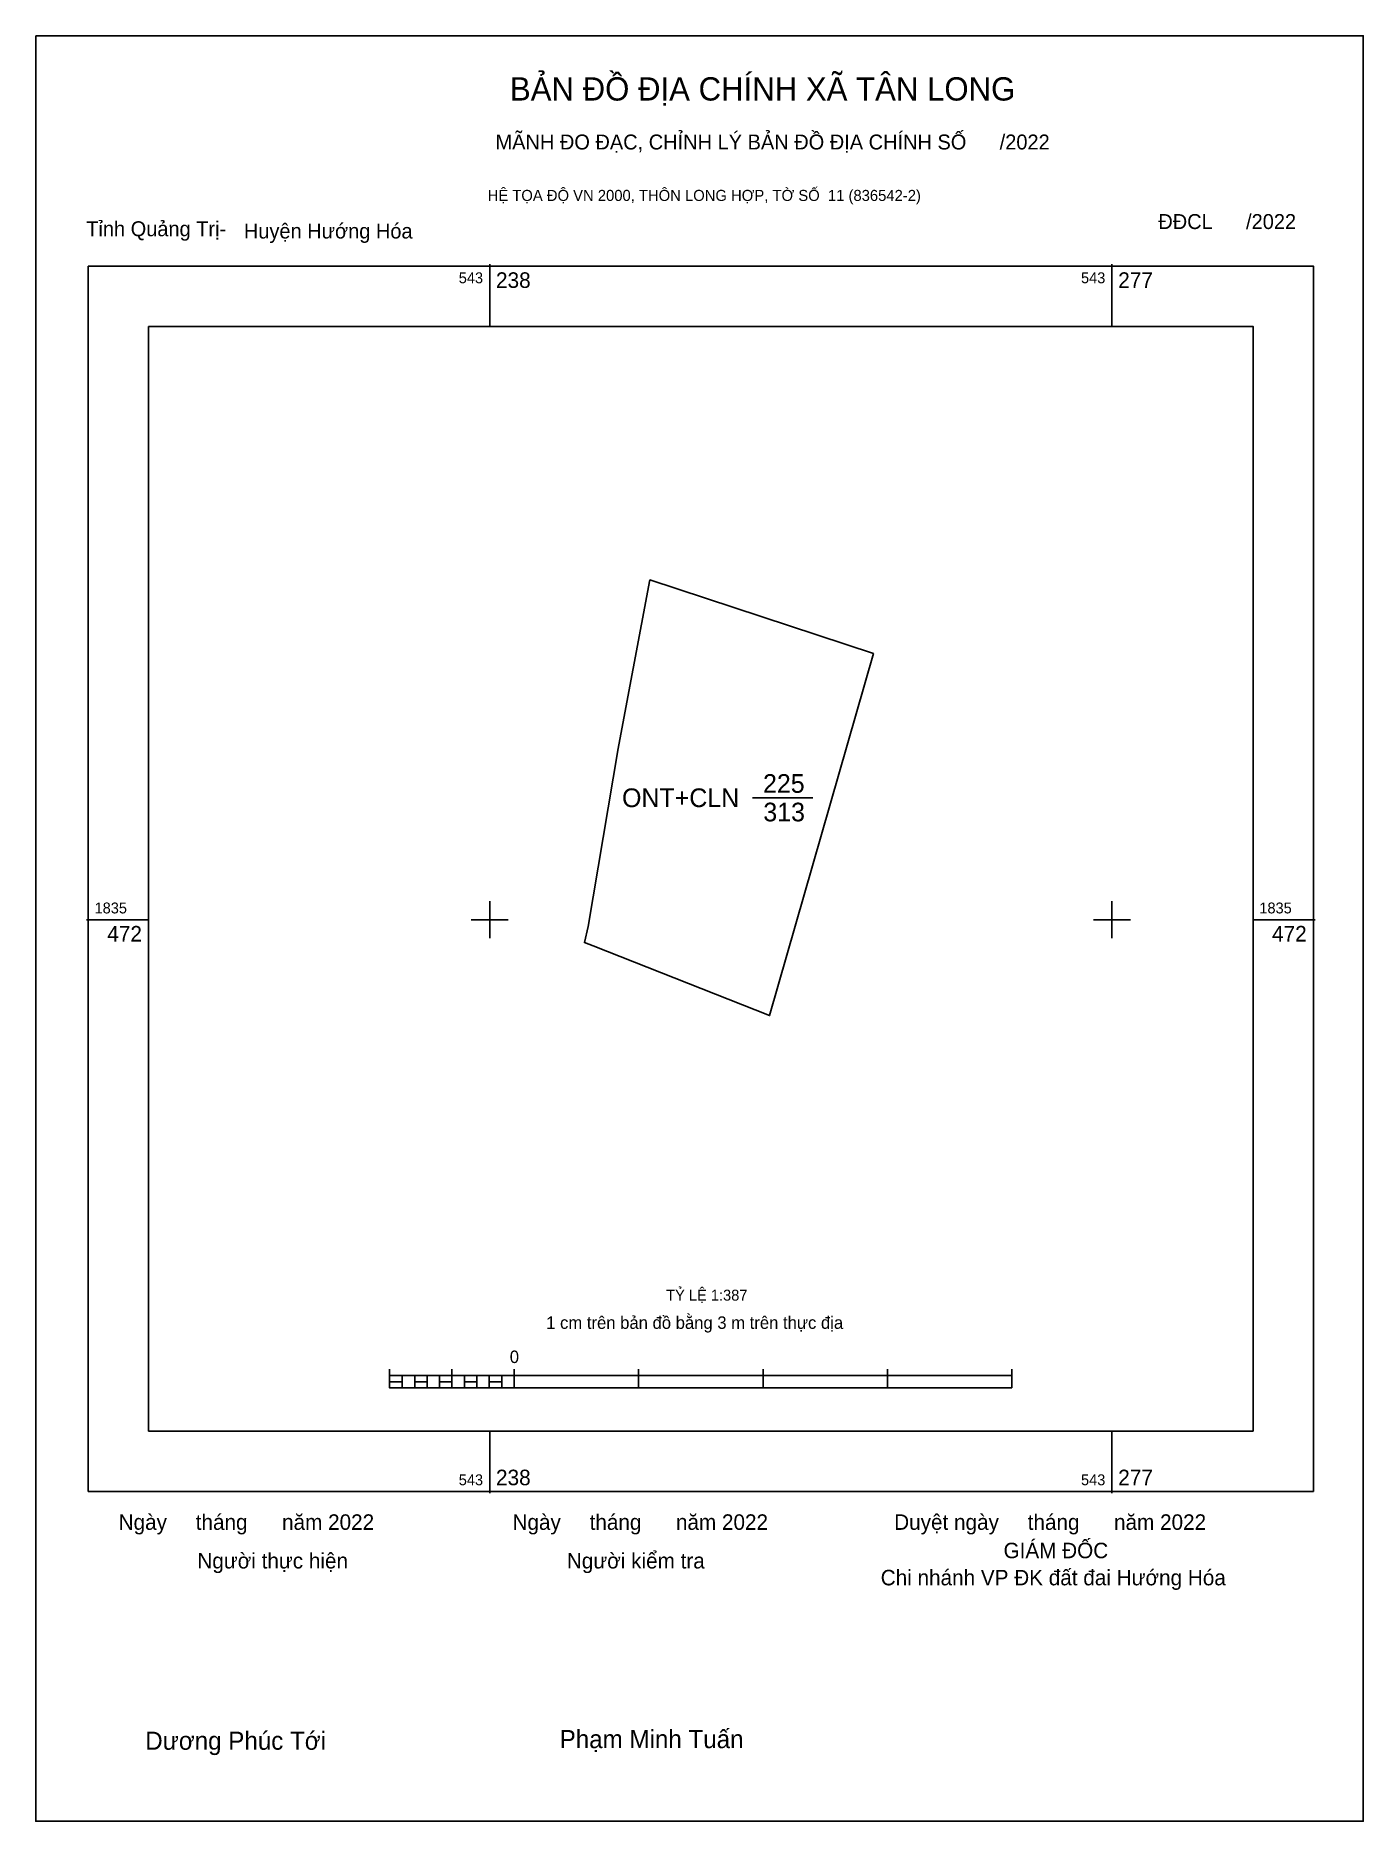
# Model space of a CAD drawing. Extents: x 543210 to 543293, y 1835417 to 1835528.
import ezdxf

# ---------------------------------------------------------------- set-up
doc = ezdxf.new("R2010")
doc.units = 0
for name, color, linetype in [('Level 10', 7, 'Continuous'), ('Level 13', 7, 'Continuous'), ('Level 15', 7, 'Continuous'), ('Level 36', 7, 'Continuous'), ('Level 6', 7, 'Continuous'), ('Level 62', 7, 'Continuous'), ('Level 63', 7, 'Continuous'), ('Level 9', 7, 'Continuous')]:
    doc.layers.add(name, color=color, linetype=linetype)

msp = doc.modelspace()

# ---------------------------------------------------------------- linework, layer by layer
at = {"layer": 'Level 10'}
msp.add_lwpolyline([(543244.94, 1835472.38), (543246.8, 1835483.47), (543247.22, 1835485.69), (543248.79, 1835493.98), (543262.72, 1835489.39), (543256.25, 1835466.82), (543245.24, 1835471.16), (543244.7, 1835471.37)], close=True, dxfattribs=at)
at = {"layer": 'Level 15'}
msp.add_lwpolyline([(543210.49, 1835527.91), (543293.27, 1835527.91), (543293.27, 1835416.59), (543210.49, 1835416.59)], close=True, dxfattribs=at)
at = {"layer": 'Level 36'}
msp.add_line((543255.19, 1835480.4), (543258.95, 1835480.4), dxfattribs=at)
at = {"layer": 'Level 62'}
msp.add_lwpolyline([(543217.53, 1835509.79), (543286.4, 1835509.79), (543286.4, 1835440.92), (543217.53, 1835440.92)], close=True, dxfattribs=at)
at = {"layer": 'Level 63'}
for p, q in [((543238.8, 1835513.67), (543238.8, 1835509.79)), ((543277.6, 1835513.67), (543277.6, 1835509.79)), ((543238.8, 1835473.96), (543238.8, 1835471.64)), ((543277.6, 1835473.96), (543277.6, 1835471.64)), ((543213.65, 1835472.8), (543217.53, 1835472.8)), ((543237.64, 1835472.8), (543239.96, 1835472.8)), ((543276.44, 1835472.8), (543278.76, 1835472.8)), ((543286.4, 1835472.8), (543290.28, 1835472.8)), ((543232.56, 1835444.77), (543232.56, 1835443.61)), ((543232.56, 1835444.38), (543271.36, 1835444.38)), ((543233.34, 1835444.38), (543233.34, 1835443.61)), ((543234.12, 1835444.38), (543234.12, 1835443.61)), ((543234.89, 1835444.38), (543234.89, 1835443.61)), ((543235.67, 1835444.38), (543235.67, 1835443.61)), ((543236.44, 1835444.77), (543236.44, 1835443.61)), ((543236.44, 1835444.38), (543236.44, 1835443.61)), ((543237.22, 1835444.38), (543237.22, 1835443.61)), ((543238, 1835444.38), (543238, 1835443.61)), ((543238.77, 1835444.38), (543238.77, 1835443.61)), ((543239.55, 1835444.38), (543239.55, 1835443.61)), ((543240.32, 1835444.77), (543240.32, 1835443.61)), ((543240.32, 1835444.38), (543240.32, 1835443.61)), ((543248.08, 1835444.77), (543248.08, 1835443.61)), ((543255.84, 1835444.77), (543255.84, 1835443.61)), ((543263.6, 1835444.77), (543263.6, 1835443.61)), ((543271.36, 1835444.77), (543271.36, 1835443.61)), ((543232.56, 1835443.61), (543271.36, 1835443.61)), ((543238.8, 1835440.92), (543238.8, 1835437.04)), ((543277.6, 1835440.92), (543277.6, 1835437.04))]:
    msp.add_line(p, q, dxfattribs=at)
for points in [[(543213.77, 1835513.55), (543290.16, 1835513.55), (543290.16, 1835437.16), (543213.77, 1835437.16)], [(543232.56, 1835443.99), (543233.34, 1835443.99), (543233.34, 1835443.61), (543232.56, 1835443.61)], [(543232.56, 1835443.99), (543233.34, 1835443.99), (543233.34, 1835443.61), (543232.56, 1835443.61)], [(543234.12, 1835443.99), (543234.89, 1835443.99), (543234.89, 1835443.61), (543234.12, 1835443.61)], [(543235.67, 1835443.99), (543236.44, 1835443.99), (543236.44, 1835443.61), (543235.67, 1835443.61)], [(543237.22, 1835443.99), (543238, 1835443.99), (543238, 1835443.61), (543237.22, 1835443.61)], [(543238.77, 1835443.99), (543239.55, 1835443.99), (543239.55, 1835443.61), (543238.77, 1835443.61)]]:
    msp.add_lwpolyline(points, close=True, dxfattribs=at)

# ---------------------------------------------------------------- texts
at = {"layer": 'Level 13'}
for s, p in [('225', (543255.84, 1835480.71)), ('ONT+CLN', (543247.05, 1835479.82)), ('313', (543255.86, 1835478.93))]:
    msp.add_text(s, height=1.164, dxfattribs=at).set_placement(p)
at = {"layer": 'Level 6'}
msp.add_text('TỶ LỆ 1:387', height=0.6821, dxfattribs=at).set_placement((543249.8, 1835449.05))
at = {"layer": 'Level 63'}
for s, height, p in [('BẢN ĐỒ ĐỊA CHÍNH XÃ TÂN LONG', 1.4525, (543240.06, 1835523.87)), ('MÃNH ĐO ĐẠC, CHỈNH LÝ BẢN ĐỒ ĐỊA CHÍNH SỐ      /2022', 0.932, (543239.16, 1835520.82)), ('HỆ TỌA ĐỘ VN 2000, THÔN LONG HỢP, TỜ SỐ  11 (836542-2)', 0.69, (543238.67, 1835517.61)), ('543', 0.679, (543236.87, 1835512.48)), ('238', 0.97, (543239.19, 1835512.19)), ('543', 0.679, (543275.67, 1835512.48)), ('277', 0.97, (543277.99, 1835512.19)), ('1835', 0.679, (543214.16, 1835473.19)), ('1835', 0.679, (543286.79, 1835473.19)), ('472', 0.97, (543214.95, 1835471.44)), ('472', 0.97, (543287.58, 1835471.44)), ('1 cm trên bản đồ bằng 3 m trên thực địa', 0.776, (543242.32, 1835447.29)), ('0', 0.776, (543240.05, 1835445.16)), ('543', 0.679, (543236.87, 1835437.54)), ('238', 0.97, (543239.19, 1835437.54)), ('543', 0.679, (543275.67, 1835437.54)), ('277', 0.97, (543277.99, 1835437.54)), ('Ngày     tháng      năm 2022', 0.9655, (543215.66, 1835434.76)), ('Ngày     tháng      năm 2022', 0.9655, (543240.22, 1835434.76)), ('Duyệt ngày     tháng      năm 2022', 0.9655, (543264.02, 1835434.76)), ('GIÁM ĐỐC', 0.965, (543270.84, 1835432.99)), ('Người thực hiện', 0.9655, (543220.57, 1835432.35)), ('Người kiểm tra', 0.9655, (543243.61, 1835432.35)), ('Chi nhánh VP ĐK đất đai Hướng Hóa', 0.9655, (543263.18, 1835431.3)), ('Dương Phúc Tới', 1.1261, (543217.32, 1835421.05)), ('Phạm Minh Tuấn', 1.1261, (543243.16, 1835421.15))]:
    msp.add_text(s, height=height, dxfattribs=at).set_placement(p)
at = {"layer": 'Level 9'}
for s, p in [('Tỉnh Quảng Trị-', (543213.64, 1835515.41)), ('Huyện Hướng Hóa', (543223.47, 1835515.27)), ('ĐĐCL      /2022', (543280.49, 1835515.86))]:
    msp.add_text(s, height=0.932, dxfattribs=at).set_placement(p)

doc.saveas('drawing.dxf')
